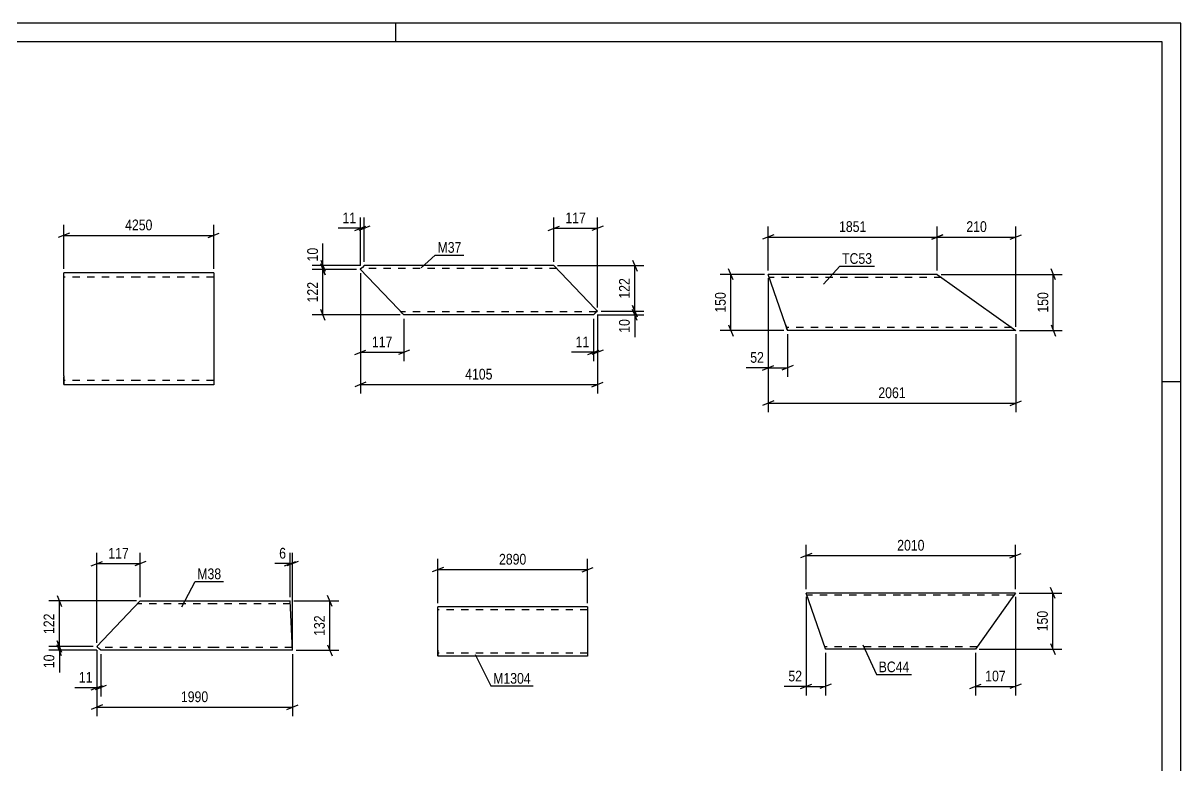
# Model space of a CAD drawing. Header units: millimetres. Extents: x 0 to 1189, y 0 to 841.
# Drawn here: x 879.3 to 1189, y 642.5 to 841 of the extents above; entities that cross this region are included whole.
import ezdxf

# ---------------------------------------------------------------- set-up
doc = ezdxf.new("R2010")
doc.units = ezdxf.units.MM
doc.linetypes.add('DXK_LINE_DOT2', pattern=[3.9198, 1.9599, -1.9599])
doc.styles.add('Arial Narrow', font='ARIALN.TTF', dxfattribs={"height": 0.2})

# ---------------------------------------------------------------- blocks, each defined once
blk = doc.blocks.new('Unknown-318890741-1126')
at = {"color": 5, "linetype": 'Continuous'}
for p, q in [((1189, 841), (0, 841)), ((979, 836), (979, 841)), ((1189, 0), (1189, 841)), ((1184, 836), (5, 836)), ((1184, 5), (1184, 836)), ((1189, 745), (1184, 745))]:
    blk.add_line(p, q, dxfattribs=at)
blk = doc.blocks.new('Part-318890741-19503 - 19502')
at = {"color": 2, "linetype": 'Continuous'}
for p, q in [((910.14, 774.21), (890.14, 774.21)), ((890.14, 746.61), (890.14, 774.21)), ((930.24, 774.21), (910.24, 774.21)), ((930.24, 774.21), (930.24, 744.21)), ((890.14, 746.61), (890.14, 744.21)), ((910.14, 744.21), (890.14, 744.21)), ((930.24, 744.21), (910.24, 744.21))]:
    blk.add_line(p, q, dxfattribs=at)
at = {"color": 7, "linetype": 'DXK_LINE_DOT2'}
for p, q in [((910.14, 773.01), (890.14, 773.01)), ((930.24, 773.01), (910.24, 773.01)), ((890.14, 744.39), (890.14, 746.61)), ((890.14, 745.41), (890.14, 745.5)), ((910.14, 745.41), (890.14, 745.41)), ((930.24, 745.41), (910.24, 745.41)), ((930.24, 745.41), (930.24, 745.5))]:
    blk.add_line(p, q, dxfattribs=at)
blk = doc.blocks.new('Part-318890741-19513 - 19512')
at = {"color": 2, "linetype": 'Continuous'}
for p, q in [((898.94, 674.15), (910.61, 686.36)), ((910.61, 686.36), (930.61, 686.36)), ((930.71, 686.36), (950.71, 686.36)), ((951.3, 673.16), (950.71, 686.36)), ((899.51, 673.63), (898.94, 674.15)), ((900, 673.16), (899.51, 673.63)), ((930.61, 673.16), (900, 673.16)), ((951.3, 673.16), (930.71, 673.16))]:
    blk.add_line(p, q, dxfattribs=at)
at = {"color": 7, "linetype": 'DXK_LINE_DOT2'}
for p, q in [((930.61, 685.56), (909.85, 685.56)), ((950.75, 685.56), (930.71, 685.56)), ((898.95, 674.16), (898.94, 674.15)), ((898.94, 674.15), (898.95, 674.16)), ((898.97, 674.15), (898.95, 674.16)), ((898.95, 674.16), (899.17, 673.96)), ((930.61, 673.96), (899.17, 673.96)), ((951.27, 673.96), (930.71, 673.96)), ((951.27, 673.96), (951.27, 674.02))]:
    blk.add_line(p, q, dxfattribs=at)
blk = doc.blocks.new('Part-318890741-19520 - 19519')
at = {"color": 2, "linetype": 'Continuous'}
for p, q in [((970.04, 775.64), (969.46, 775.12)), ((979.61, 764.51), (969.46, 775.12)), ((970.53, 776.11), (970.04, 775.64)), ((1001.14, 776.11), (970.53, 776.11)), ((1021.24, 776.11), (1001.24, 776.11)), ((1032.33, 764.51), (1021.24, 776.11)), ((980.69, 763.38), (979.61, 764.51)), ((981.14, 762.91), (980.69, 763.38)), ((1001.14, 762.91), (981.14, 762.91)), ((1031.85, 762.91), (1001.24, 762.91)), ((1032.34, 763.38), (1031.85, 762.91)), ((1032.33, 764.51), (1032.92, 763.9)), ((1032.92, 763.9), (1032.34, 763.38))]:
    blk.add_line(p, q, dxfattribs=at)
at = {"color": 7, "linetype": 'DXK_LINE_DOT2'}
for p, q in [((969.46, 775.12), (969.48, 775.11)), ((969.48, 775.11), (969.46, 775.12)), ((969.48, 775.11), (969.69, 775.31)), ((969.5, 775.12), (969.48, 775.11)), ((969.51, 775.08), (969.48, 775.11)), ((1001.14, 775.31), (969.69, 775.31)), ((1022, 775.31), (1001.24, 775.31)), ((980.19, 763.9), (979.61, 764.51)), ((980.69, 763.38), (980.19, 763.9)), ((1001.14, 763.71), (980.37, 763.71)), ((1032.69, 763.71), (1001.24, 763.71)), ((1032.87, 763.94), (1032.62, 764.2)), ((1032.9, 763.91), (1032.69, 763.71)), ((1032.9, 763.91), (1032.87, 763.94)), ((1032.92, 763.9), (1032.9, 763.91)), ((1032.9, 763.91), (1032.92, 763.9))]:
    blk.add_line(p, q, dxfattribs=at)
blk = doc.blocks.new('Part-318890741-19527 - 19526')
at = {"color": 2, "linetype": 'Continuous'}
for p, q in [((1010.19, 684.76), (990.19, 684.76)), ((990.19, 673.16), (990.19, 684.76)), ((1030.29, 684.76), (1010.29, 684.76)), ((1030.29, 684.76), (1030.29, 671.56)), ((990.19, 673.16), (990.19, 671.56)), ((1010.19, 671.56), (990.19, 671.56)), ((1030.29, 671.56), (1010.29, 671.56))]:
    blk.add_line(p, q, dxfattribs=at)
at = {"color": 7, "linetype": 'DXK_LINE_DOT2'}
for p, q in [((1010.19, 683.96), (990.19, 683.96)), ((1030.29, 683.96), (1010.29, 683.96)), ((990.19, 671.68), (990.19, 673.16)), ((990.19, 672.36), (990.19, 672.42)), ((1010.19, 672.36), (990.19, 672.36)), ((1030.29, 672.36), (1010.29, 672.36)), ((1030.29, 672.36), (1030.29, 672.42))]:
    blk.add_line(p, q, dxfattribs=at)
blk = doc.blocks.new('Part-318890741-19535 - 19534')
at = {"color": 2, "linetype": 'Continuous'}
for p, q in [((1103.74, 773.77), (1078.58, 773.77)), ((1083.19, 760.37), (1078.58, 773.77)), ((1123.84, 773.77), (1103.84, 773.77)), ((1123.84, 773.77), (1144.87, 758.77)), ((1083.19, 760.37), (1083.74, 758.77)), ((1103.74, 758.77), (1083.74, 758.77)), ((1144.87, 758.77), (1103.84, 758.77))]:
    blk.add_line(p, q, dxfattribs=at)
at = {"color": 7, "linetype": 'DXK_LINE_DOT2'}
for p, q in [((1103.74, 772.97), (1078.85, 772.97)), ((1124.96, 772.97), (1103.84, 772.97)), ((1083.7, 758.89), (1083.19, 760.37)), ((1083.47, 759.57), (1083.44, 759.63)), ((1103.74, 759.57), (1083.47, 759.57)), ((1143.75, 759.57), (1103.84, 759.57))]:
    blk.add_line(p, q, dxfattribs=at)
blk = doc.blocks.new('Part-318890741-19543 - 19542')
at = {"color": 2, "linetype": 'Continuous'}
for p, q in [((1113.95, 688.5), (1088.78, 688.5)), ((1093.92, 673.59), (1088.78, 688.5)), ((1144.75, 688.5), (1114.05, 688.5)), ((1144.75, 688.5), (1143.89, 687.3)), ((1143.89, 687.3), (1134.05, 673.5)), ((1093.95, 673.5), (1093.92, 673.59)), ((1113.95, 673.5), (1093.95, 673.5)), ((1134.05, 673.5), (1114.05, 673.5))]:
    blk.add_line(p, q, dxfattribs=at)
at = {"color": 7, "linetype": 'DXK_LINE_DOT2'}
for p, q in [((1113.95, 687.9), (1088.99, 687.9)), ((1144.32, 687.9), (1114.05, 687.9)), ((1144.68, 688.41), (1143.89, 687.3)), ((1093.74, 674.1), (1093.73, 674.15)), ((1113.95, 674.1), (1093.74, 674.1)), ((1134.48, 674.1), (1114.05, 674.1)), ((1134.48, 674.1), (1134.51, 674.15))]:
    blk.add_line(p, q, dxfattribs=at)
blk = doc.blocks.new('StraightDimension-318890741-19795 - 19502')
at = {"color": 7, "linetype": 'Continuous'}
for p, q in [((890.14, 775.21), (890.14, 787.06)), ((930.24, 775.21), (930.24, 787.06)), ((891.64, 784.81), (888.64, 783.61)), ((890.14, 784.21), (930.24, 784.21)), ((928.74, 783.61), (931.74, 784.81))]:
    blk.add_line(p, q, dxfattribs=at)
at = {"color": 0}
blk.add_wipeout([(914.45, 784.96), (914.45, 789.16), (905.94, 789.16), (905.94, 784.96)], dxfattribs=at)
at = {"color": 3, "style": 'Arial Narrow'}
blk.add_text('4250', height=2.863, dxfattribs=at).set_placement((906.54, 785.56))
blk = doc.blocks.new('StraightDimension-318890741-19807 - 19512')
at = {"color": 7, "linetype": 'Continuous'}
for p, q in [((898.95, 673.16), (898.95, 660.76)), ((900, 672.16), (900, 660.76)), ((897.45, 662.56), (900.45, 663.76)), ((901.5, 663.76), (898.5, 662.56)), ((898.95, 663.16), (900, 663.16))]:
    blk.add_line(p, q, dxfattribs=at)
at = {"color": 0}
blk.add_wipeout([(898.43, 663.91), (898.43, 668.11), (893.57, 668.11), (893.57, 663.91)], dxfattribs=at)
at = {"color": 7, "linetype": 'Continuous'}
blk.add_line((898.95, 663.16), (893.05, 663.16), dxfattribs=at)
blk.add_line((898.95, 663.16), (893.05, 663.16), dxfattribs=at)
at = {"color": 3, "style": 'Arial Narrow'}
blk.add_text('11', height=2.863, dxfattribs=at).set_placement((894.17, 664.51))
blk = doc.blocks.new('StraightDimension-318890741-19799 - 19512')
at = {"color": 7, "linetype": 'Continuous'}
for p, q in [((949.21, 695.76), (952.21, 696.96)), ((952.8, 696.96), (949.8, 695.76)), ((950.71, 687.36), (950.71, 699.21)), ((951.3, 674.16), (951.3, 699.21)), ((950.71, 696.36), (951.3, 696.36))]:
    blk.add_line(p, q, dxfattribs=at)
at = {"color": 0}
blk.add_wipeout([(950.19, 697.11), (950.19, 701.31), (947.16, 701.31), (947.16, 697.11)], dxfattribs=at)
at = {"color": 7, "linetype": 'Continuous'}
blk.add_line((950.71, 696.36), (946.63, 696.36), dxfattribs=at)
blk.add_line((950.71, 696.36), (946.63, 696.36), dxfattribs=at)
at = {"color": 3, "style": 'Arial Narrow'}
blk.add_text('6', height=2.86, dxfattribs=at).set_placement((947.76, 697.71))
blk = doc.blocks.new('StraightDimension-318890741-19825 - 19512')
at = {"color": 7, "linetype": 'Continuous'}
for p, q in [((898.95, 673.16), (898.95, 655.56)), ((951.3, 672.16), (951.3, 655.56)), ((900.45, 658.56), (897.45, 657.36)), ((898.95, 657.96), (951.3, 657.96)), ((949.8, 657.36), (952.8, 658.56))]:
    blk.add_line(p, q, dxfattribs=at)
at = {"color": 0}
blk.add_wipeout([(929.38, 658.71), (929.38, 662.91), (920.87, 662.91), (920.87, 658.71)], dxfattribs=at)
at = {"color": 3, "style": 'Arial Narrow'}
blk.add_text('1990', height=2.863, dxfattribs=at).set_placement((921.47, 659.31))
blk = doc.blocks.new('StraightDimension-318890741-22576 - 19512')
at = {"color": 7, "linetype": 'Continuous'}
for p, q in [((888.35, 687.86), (889.55, 684.86)), ((909.61, 686.36), (886.1, 686.36)), ((888.95, 674.16), (888.95, 686.36)), ((889.55, 672.66), (888.35, 675.66)), ((897.95, 674.16), (886.1, 674.16))]:
    blk.add_line(p, q, dxfattribs=at)
at = {"color": 0}
blk.add_wipeout([(888.2, 683.6), (884, 683.6), (884, 676.92), (888.2, 676.92)], dxfattribs=at)
at = {"color": 3, "style": 'Arial Narrow'}
blk.add_text('122', height=2.863, rotation=90.0002, dxfattribs=at).set_placement((887.6, 677.52))
blk = doc.blocks.new('StraightDimension-318890741-19819 - 19512')
at = {"color": 7, "linetype": 'Continuous'}
for p, q in [((961.9, 684.86), (960.7, 687.86)), ((951.71, 686.36), (963.7, 686.36)), ((961.3, 673.16), (961.3, 686.36)), ((952.3, 673.16), (963.7, 673.16)), ((960.7, 674.66), (961.9, 671.66))]:
    blk.add_line(p, q, dxfattribs=at)
at = {"color": 0}
blk.add_wipeout([(960.55, 683.1), (956.35, 683.1), (956.35, 676.42), (960.55, 676.42)], dxfattribs=at)
at = {"color": 3, "style": 'Arial Narrow'}
blk.add_text('132', height=2.863, rotation=90.0002, dxfattribs=at).set_placement((959.95, 677.02))
blk = doc.blocks.new('StraightDimension-318890741-19803 - 19512')
at = {"color": 7, "linetype": 'Continuous'}
for p, q in [((897.45, 695.76), (900.45, 696.96)), ((898.95, 675.16), (898.95, 699.21)), ((912.11, 696.96), (909.11, 695.76)), ((910.61, 687.36), (910.61, 699.21)), ((898.95, 696.36), (910.61, 696.36))]:
    blk.add_line(p, q, dxfattribs=at)
at = {"color": 0}
blk.add_wipeout([(908.12, 697.11), (908.12, 701.31), (901.44, 701.31), (901.44, 697.11)], dxfattribs=at)
at = {"color": 3, "style": 'Arial Narrow'}
blk.add_text('117', height=2.863, dxfattribs=at).set_placement((902.04, 697.71))
blk = doc.blocks.new('StraightDimension-318890741-22577 - 19512')
at = {"color": 7, "linetype": 'Continuous'}
for p, q in [((888.35, 675.66), (889.55, 672.66)), ((897.95, 674.16), (886.1, 674.16)), ((899, 673.16), (886.1, 673.16)), ((889.55, 671.66), (888.35, 674.66)), ((888.95, 673.16), (888.95, 674.16))]:
    blk.add_line(p, q, dxfattribs=at)
at = {"color": 0}
blk.add_wipeout([(888.2, 672.63), (884, 672.63), (884, 667.78), (888.2, 667.78)], dxfattribs=at)
at = {"color": 7, "linetype": 'Continuous'}
blk.add_line((888.95, 673.16), (888.95, 667.25), dxfattribs=at)
blk.add_line((888.95, 673.16), (888.95, 667.25), dxfattribs=at)
at = {"color": 3, "style": 'Arial Narrow'}
blk.add_text('10', height=2.863, rotation=90.0002, dxfattribs=at).set_placement((887.6, 668.38))
blk = doc.blocks.new('StraightDimension-318890741-19841 - 19519')
at = {"color": 7, "linetype": 'Continuous'}
for p, q in [((969.48, 776.11), (969.48, 788.96)), ((970.53, 777.11), (970.53, 788.96)), ((967.98, 785.51), (970.98, 786.71)), ((972.03, 786.71), (969.03, 785.51)), ((969.48, 786.11), (970.53, 786.11))]:
    blk.add_line(p, q, dxfattribs=at)
at = {"color": 0}
blk.add_wipeout([(968.95, 786.86), (968.95, 791.06), (964.1, 791.06), (964.1, 786.86)], dxfattribs=at)
at = {"color": 7, "linetype": 'Continuous'}
blk.add_line((969.48, 786.11), (963.57, 786.11), dxfattribs=at)
blk.add_line((969.48, 786.11), (963.57, 786.11), dxfattribs=at)
at = {"color": 3, "style": 'Arial Narrow'}
blk.add_text('11', height=2.863, dxfattribs=at).set_placement((964.7, 787.46))
blk = doc.blocks.new('StraightDimension-318890741-19833 - 19519')
at = {"color": 7, "linetype": 'Continuous'}
for p, q in [((969.48, 774.11), (969.48, 750.51)), ((981.14, 761.91), (981.14, 750.51)), ((967.98, 752.31), (970.98, 753.51)), ((969.48, 752.91), (981.14, 752.91)), ((982.64, 753.51), (979.64, 752.31))]:
    blk.add_line(p, q, dxfattribs=at)
at = {"color": 0}
blk.add_wipeout([(978.65, 753.66), (978.65, 757.86), (971.97, 757.86), (971.97, 753.66)], dxfattribs=at)
at = {"color": 3, "style": 'Arial Narrow'}
blk.add_text('117', height=2.863, dxfattribs=at).set_placement((972.57, 754.26))
blk = doc.blocks.new('StraightDimension-318890741-19861 - 19519')
at = {"color": 7, "linetype": 'Continuous'}
for p, q in [((969.48, 774.11), (969.48, 741.88)), ((1032.9, 762.91), (1032.9, 741.88)), ((970.98, 744.88), (967.98, 743.68)), ((969.48, 744.28), (1032.9, 744.28)), ((1031.4, 743.68), (1034.4, 744.88))]:
    blk.add_line(p, q, dxfattribs=at)
at = {"color": 0}
blk.add_wipeout([(1005.44, 745.03), (1005.44, 749.23), (996.93, 749.23), (996.93, 745.03)], dxfattribs=at)
at = {"color": 3, "style": 'Arial Narrow'}
blk.add_text('4105', height=2.863, dxfattribs=at).set_placement((997.53, 745.63))
blk = doc.blocks.new('StraightDimension-318890741-19837 - 19519')
at = {"color": 7, "linetype": 'Continuous'}
for p, q in [((1021.24, 777.11), (1021.24, 788.96)), ((1032.9, 764.91), (1032.9, 788.96)), ((1019.74, 785.51), (1022.74, 786.71)), ((1021.24, 786.11), (1032.9, 786.11)), ((1034.4, 786.71), (1031.4, 785.51))]:
    blk.add_line(p, q, dxfattribs=at)
at = {"color": 0}
blk.add_wipeout([(1030.41, 786.86), (1030.41, 791.06), (1023.73, 791.06), (1023.73, 786.86)], dxfattribs=at)
at = {"color": 3, "style": 'Arial Narrow'}
blk.add_text('117', height=2.863, dxfattribs=at).set_placement((1024.33, 787.46))
blk = doc.blocks.new('StraightDimension-318890741-19829 - 19519')
at = {"color": 7, "linetype": 'Continuous'}
for p, q in [((1032.9, 762.91), (1032.9, 750.51)), ((1031.85, 761.91), (1031.85, 750.51)), ((1030.35, 752.31), (1033.35, 753.51)), ((1034.4, 753.51), (1031.4, 752.31)), ((1031.85, 752.91), (1032.9, 752.91))]:
    blk.add_line(p, q, dxfattribs=at)
at = {"color": 0}
blk.add_wipeout([(1031.32, 753.66), (1031.32, 757.86), (1026.47, 757.86), (1026.47, 753.66)], dxfattribs=at)
at = {"color": 7, "linetype": 'Continuous'}
blk.add_line((1031.85, 752.91), (1025.94, 752.91), dxfattribs=at)
blk.add_line((1031.85, 752.91), (1025.94, 752.91), dxfattribs=at)
at = {"color": 3, "style": 'Arial Narrow'}
blk.add_text('11', height=2.863, dxfattribs=at).set_placement((1027.07, 754.26))
blk = doc.blocks.new('StraightDimension-318890741-26221 - 19519')
at = {"color": 7, "linetype": 'Continuous'}
for p, q in [((958.88, 777.61), (960.08, 774.61)), ((969.53, 776.11), (956.63, 776.11)), ((968.48, 775.11), (956.63, 775.11)), ((960.08, 773.61), (958.88, 776.61)), ((959.48, 775.11), (959.48, 776.11))]:
    blk.add_line(p, q, dxfattribs=at)
at = {"color": 0}
blk.add_wipeout([(958.73, 781.49), (954.53, 781.49), (954.53, 776.63), (958.73, 776.63)], dxfattribs=at)
at = {"color": 7, "linetype": 'Continuous'}
blk.add_line((959.48, 776.11), (959.48, 782.02), dxfattribs=at)
blk.add_line((959.48, 776.11), (959.48, 782.02), dxfattribs=at)
at = {"color": 3, "style": 'Arial Narrow'}
blk.add_text('10', height=2.863, rotation=90.0002, dxfattribs=at).set_placement((958.13, 777.23))
blk = doc.blocks.new('StraightDimension-318890741-26222 - 19519')
at = {"color": 7, "linetype": 'Continuous'}
for p, q in [((968.48, 775.11), (956.63, 775.11)), ((958.88, 776.61), (960.08, 773.61)), ((959.48, 762.91), (959.48, 775.11)), ((980.14, 762.91), (956.63, 762.91)), ((960.08, 761.41), (958.88, 764.41))]:
    blk.add_line(p, q, dxfattribs=at)
at = {"color": 0}
blk.add_wipeout([(958.73, 772.35), (954.53, 772.35), (954.53, 765.67), (958.73, 765.67)], dxfattribs=at)
at = {"color": 3, "style": 'Arial Narrow'}
blk.add_text('122', height=2.863, rotation=90.0002, dxfattribs=at).set_placement((958.13, 766.27))
blk = doc.blocks.new('StraightDimension-318890741-26270 - 19519')
at = {"color": 7, "linetype": 'Continuous'}
for p, q in [((1042.3, 777.61), (1043.5, 774.61)), ((1022.24, 776.11), (1045.3, 776.11)), ((1042.9, 763.91), (1042.9, 776.11)), ((1043.5, 762.41), (1042.3, 765.41)), ((1033.9, 763.91), (1045.3, 763.91))]:
    blk.add_line(p, q, dxfattribs=at)
at = {"color": 0}
blk.add_wipeout([(1042.15, 773.35), (1037.95, 773.35), (1037.95, 766.67), (1042.15, 766.67)], dxfattribs=at)
at = {"color": 3, "style": 'Arial Narrow'}
blk.add_text('122', height=2.863, rotation=90.0002, dxfattribs=at).set_placement((1041.55, 767.27))
blk = doc.blocks.new('StraightDimension-318890741-26271 - 19519')
at = {"color": 7, "linetype": 'Continuous'}
for p, q in [((1042.3, 765.41), (1043.5, 762.41)), ((1032.85, 762.91), (1045.3, 762.91)), ((1033.9, 763.91), (1045.3, 763.91)), ((1043.5, 761.41), (1042.3, 764.41)), ((1042.9, 762.91), (1042.9, 763.91))]:
    blk.add_line(p, q, dxfattribs=at)
at = {"color": 0}
blk.add_wipeout([(1042.15, 762.38), (1037.95, 762.38), (1037.95, 757.53), (1042.15, 757.53)], dxfattribs=at)
at = {"color": 7, "linetype": 'Continuous'}
blk.add_line((1042.9, 762.91), (1042.9, 757), dxfattribs=at)
blk.add_line((1042.9, 762.91), (1042.9, 757), dxfattribs=at)
at = {"color": 3, "style": 'Arial Narrow'}
blk.add_text('10', height=2.863, rotation=90.0002, dxfattribs=at).set_placement((1041.55, 758.13))
blk = doc.blocks.new('StraightDimension-318890741-19865 - 19526')
at = {"color": 7, "linetype": 'Continuous'}
for p, q in [((990.19, 685.76), (990.19, 697.61)), ((1030.29, 685.76), (1030.29, 697.61)), ((991.69, 695.36), (988.69, 694.16)), ((990.19, 694.76), (1030.29, 694.76)), ((1028.79, 694.16), (1031.79, 695.36))]:
    blk.add_line(p, q, dxfattribs=at)
at = {"color": 0}
blk.add_wipeout([(1014.5, 695.51), (1014.5, 699.71), (1005.98, 699.71), (1005.98, 695.51)], dxfattribs=at)
at = {"color": 3, "style": 'Arial Narrow'}
blk.add_text('2890', height=2.863, dxfattribs=at).set_placement((1006.58, 696.11))
blk = doc.blocks.new('StraightDimension-318890741-19877 - 19534')
at = {"color": 7, "linetype": 'Continuous'}
for p, q in [((1155.47, 772.27), (1154.27, 775.27)), ((1124.84, 773.77), (1157.27, 773.77)), ((1154.87, 758.77), (1154.87, 773.77)), ((1154.27, 760.27), (1155.47, 757.27)), ((1145.87, 758.77), (1157.27, 758.77))]:
    blk.add_line(p, q, dxfattribs=at)
at = {"color": 0}
blk.add_wipeout([(1154.12, 769.61), (1149.92, 769.61), (1149.92, 762.93), (1154.12, 762.93)], dxfattribs=at)
at = {"color": 3, "style": 'Arial Narrow'}
blk.add_text('150', height=2.863, rotation=90.0002, dxfattribs=at).set_placement((1153.52, 763.53))
blk = doc.blocks.new('StraightDimension-318890741-19869 - 19534')
at = {"color": 7, "linetype": 'Continuous'}
for p, q in [((1078.58, 772.77), (1078.58, 746.37)), ((1083.74, 757.77), (1083.74, 746.37)), ((1077.08, 748.17), (1080.08, 749.37)), ((1078.58, 748.77), (1083.74, 748.77)), ((1085.24, 749.37), (1082.24, 748.17))]:
    blk.add_line(p, q, dxfattribs=at)
at = {"color": 0}
blk.add_wipeout([(1078.05, 749.52), (1078.05, 753.72), (1073.19, 753.72), (1073.19, 749.52)], dxfattribs=at)
at = {"color": 7, "linetype": 'Continuous'}
blk.add_line((1078.58, 748.77), (1072.67, 748.77), dxfattribs=at)
blk.add_line((1078.58, 748.77), (1072.67, 748.77), dxfattribs=at)
at = {"color": 3, "style": 'Arial Narrow'}
blk.add_text('52', height=2.863, dxfattribs=at).set_placement((1073.79, 750.12))
blk = doc.blocks.new('StraightDimension-318890741-19883 - 19534')
at = {"color": 7, "linetype": 'Continuous'}
for p, q in [((1069.18, 772.27), (1067.98, 775.27)), ((1077.58, 773.77), (1065.73, 773.77)), ((1068.58, 758.77), (1068.58, 773.77)), ((1067.98, 760.27), (1069.18, 757.27)), ((1082.74, 758.77), (1065.73, 758.77))]:
    blk.add_line(p, q, dxfattribs=at)
at = {"color": 0}
blk.add_wipeout([(1067.83, 769.61), (1063.63, 769.61), (1063.63, 762.93), (1067.83, 762.93)], dxfattribs=at)
at = {"color": 3, "style": 'Arial Narrow'}
blk.add_text('150', height=2.863, rotation=90.0002, dxfattribs=at).set_placement((1067.23, 763.53))
blk = doc.blocks.new('StraightDimension-318890741-19889 - 19534')
at = {"color": 7, "linetype": 'Continuous'}
for p, q in [((1078.58, 772.77), (1078.58, 736.91)), ((1144.87, 757.77), (1144.87, 736.91)), ((1080.08, 739.91), (1077.08, 738.71)), ((1078.58, 739.31), (1144.87, 739.31)), ((1143.37, 738.71), (1146.37, 739.91))]:
    blk.add_line(p, q, dxfattribs=at)
at = {"color": 0}
blk.add_wipeout([(1115.98, 740.06), (1115.98, 744.26), (1107.47, 744.26), (1107.47, 740.06)], dxfattribs=at)
at = {"color": 3, "style": 'Arial Narrow'}
blk.add_text('2061', height=2.863, dxfattribs=at).set_placement((1108.07, 740.66))
blk = doc.blocks.new('StraightDimension-318890741-26367 - 19534')
at = {"color": 7, "linetype": 'Continuous'}
for p, q in [((1125.34, 784.37), (1122.34, 783.17)), ((1123.84, 774.77), (1123.84, 786.62)), ((1123.84, 783.77), (1144.87, 783.77)), ((1143.37, 783.17), (1146.37, 784.37)), ((1144.87, 759.77), (1144.87, 786.62))]:
    blk.add_line(p, q, dxfattribs=at)
at = {"color": 0}
blk.add_wipeout([(1137.7, 784.52), (1137.7, 788.72), (1131.01, 788.72), (1131.01, 784.52)], dxfattribs=at)
at = {"color": 3, "style": 'Arial Narrow'}
blk.add_text('210', height=2.863, dxfattribs=at).set_placement((1131.61, 785.12))
blk = doc.blocks.new('StraightDimension-318890741-26368 - 19534')
at = {"color": 7, "linetype": 'Continuous'}
for p, q in [((1080.08, 784.37), (1077.08, 783.17)), ((1078.58, 774.77), (1078.58, 786.62)), ((1078.58, 783.77), (1123.84, 783.77)), ((1122.34, 783.17), (1125.34, 784.37)), ((1123.84, 774.77), (1123.84, 786.62))]:
    blk.add_line(p, q, dxfattribs=at)
at = {"color": 0}
blk.add_wipeout([(1105.46, 784.52), (1105.46, 788.72), (1096.95, 788.72), (1096.95, 784.52)], dxfattribs=at)
at = {"color": 3, "style": 'Arial Narrow'}
blk.add_text('1851', height=2.863, dxfattribs=at).set_placement((1097.55, 785.12))
blk = doc.blocks.new('StraightDimension-318890741-19901 - 19542')
at = {"color": 7, "linetype": 'Continuous'}
for p, q in [((1145.75, 688.5), (1157.15, 688.5)), ((1155.35, 687), (1154.15, 690)), ((1154.75, 673.5), (1154.75, 688.5)), ((1135.05, 673.5), (1157.15, 673.5)), ((1154.15, 675), (1155.35, 672))]:
    blk.add_line(p, q, dxfattribs=at)
at = {"color": 0}
blk.add_wipeout([(1154, 684.34), (1149.8, 684.34), (1149.8, 677.66), (1154, 677.66)], dxfattribs=at)
at = {"color": 3, "style": 'Arial Narrow'}
blk.add_text('150', height=2.863, rotation=90.0002, dxfattribs=at).set_placement((1153.4, 678.26))
blk = doc.blocks.new('StraightDimension-318890741-19893 - 19542')
at = {"color": 7, "linetype": 'Continuous'}
for p, q in [((1144.75, 687.5), (1144.75, 661.1)), ((1134.05, 672.5), (1134.05, 661.1)), ((1132.55, 662.9), (1135.55, 664.1)), ((1134.05, 663.5), (1144.75, 663.5)), ((1146.25, 664.1), (1143.25, 662.9))]:
    blk.add_line(p, q, dxfattribs=at)
at = {"color": 0}
blk.add_wipeout([(1142.74, 664.25), (1142.74, 668.45), (1136.06, 668.45), (1136.06, 664.25)], dxfattribs=at)
at = {"color": 3, "style": 'Arial Narrow'}
blk.add_text('107', height=2.863, dxfattribs=at).set_placement((1136.66, 664.85))
blk = doc.blocks.new('StraightDimension-318890741-19913 - 19542')
at = {"color": 7, "linetype": 'Continuous'}
for p, q in [((1088.78, 689.5), (1088.78, 701.35)), ((1144.75, 689.5), (1144.75, 701.35)), ((1090.28, 699.1), (1087.28, 697.9)), ((1088.78, 698.5), (1144.75, 698.5)), ((1143.25, 697.9), (1146.25, 699.1))]:
    blk.add_line(p, q, dxfattribs=at)
at = {"color": 0}
blk.add_wipeout([(1121.02, 699.25), (1121.02, 703.45), (1112.51, 703.45), (1112.51, 699.25)], dxfattribs=at)
at = {"color": 3, "style": 'Arial Narrow'}
blk.add_text('2010', height=2.863, dxfattribs=at).set_placement((1113.11, 699.85))
blk = doc.blocks.new('StraightDimension-318890741-19897 - 19542')
at = {"color": 7, "linetype": 'Continuous'}
for p, q in [((1088.78, 687.5), (1088.78, 661.1)), ((1093.95, 672.5), (1093.95, 661.1)), ((1087.28, 662.9), (1090.28, 664.1)), ((1088.78, 663.5), (1093.95, 663.5)), ((1095.45, 664.1), (1092.45, 662.9))]:
    blk.add_line(p, q, dxfattribs=at)
at = {"color": 0}
blk.add_wipeout([(1088.26, 664.25), (1088.26, 668.45), (1083.4, 668.45), (1083.4, 664.25)], dxfattribs=at)
at = {"color": 7, "linetype": 'Continuous'}
blk.add_line((1088.78, 663.5), (1082.88, 663.5), dxfattribs=at)
blk.add_line((1088.78, 663.5), (1082.88, 663.5), dxfattribs=at)
at = {"color": 3, "style": 'Arial Narrow'}
blk.add_text('52', height=2.863, dxfattribs=at).set_placement((1084, 664.85))
blk = doc.blocks.new('Mark-318890741-20518 - 19512')
at = {"color": 0}
blk.add_wipeout([(932.25, 692.2), (932.25, 695.2), (925.85, 695.2), (925.85, 692.2)], dxfattribs=at)
blk.add_wipeout([(932.25, 692.2), (932.25, 695.2), (925.85, 695.2), (925.85, 692.2)], dxfattribs=at)
at = {"color": 30, "linetype": 'Continuous'}
for p, q in [((921.72, 684.77), (925.25, 691.6)), ((925.25, 691.6), (932.85, 691.6))]:
    blk.add_line(p, q, dxfattribs=at)
at = {"color": 3, "style": 'Arial Narrow'}
blk.add_text('M38', height=2.863, dxfattribs=at).set_placement((925.85, 692.2))
blk = doc.blocks.new('Mark-318890741-20521 - 19519')
at = {"color": 0}
blk.add_wipeout([(996.53, 779.55), (996.53, 782.55), (990.13, 782.55), (990.13, 779.55)], dxfattribs=at)
blk.add_wipeout([(996.53, 779.55), (996.53, 782.55), (990.13, 782.55), (990.13, 779.55)], dxfattribs=at)
at = {"color": 30, "linetype": 'Continuous'}
for p, q in [((985.79, 775.54), (989.53, 778.95)), ((989.53, 778.95), (997.13, 778.95))]:
    blk.add_line(p, q, dxfattribs=at)
at = {"color": 3, "style": 'Arial Narrow'}
blk.add_text('M37', height=2.863, dxfattribs=at).set_placement((990.13, 779.55))
blk = doc.blocks.new('Mark-318890741-20524 - 19526')
at = {"color": 0}
blk.add_wipeout([(1015.07, 664.23), (1015.07, 667.23), (1005.02, 667.23), (1005.02, 664.23)], dxfattribs=at)
blk.add_wipeout([(1015.07, 664.23), (1015.07, 667.23), (1005.02, 667.23), (1005.02, 664.23)], dxfattribs=at)
at = {"color": 30, "linetype": 'Continuous'}
for p, q in [((1000.21, 672.06), (1004.42, 663.63)), ((1004.42, 663.63), (1015.67, 663.63))]:
    blk.add_line(p, q, dxfattribs=at)
at = {"color": 3, "style": 'Arial Narrow'}
blk.add_text('M1304', height=2.863, dxfattribs=at).set_placement((1005.02, 664.23))
blk = doc.blocks.new('Mark-318890741-20527 - 19534')
at = {"color": 0}
blk.add_wipeout([(1106.4, 776.58), (1106.4, 779.58), (1098.36, 779.58), (1098.36, 776.58)], dxfattribs=at)
blk.add_wipeout([(1106.4, 776.58), (1106.4, 779.58), (1098.36, 779.58), (1098.36, 776.58)], dxfattribs=at)
at = {"color": 30, "linetype": 'Continuous'}
for p, q in [((1093.37, 771.15), (1097.76, 775.98)), ((1097.76, 775.98), (1107, 775.98))]:
    blk.add_line(p, q, dxfattribs=at)
at = {"color": 3, "style": 'Arial Narrow'}
blk.add_text('TC53', height=2.863, dxfattribs=at).set_placement((1098.36, 776.58))
blk = doc.blocks.new('Mark-318890741-20530 - 19542')
at = {"color": 0}
blk.add_wipeout([(1116.37, 667.3), (1116.37, 670.3), (1108.15, 670.3), (1108.15, 667.3)], dxfattribs=at)
blk.add_wipeout([(1116.37, 667.3), (1116.37, 670.3), (1108.15, 670.3), (1108.15, 667.3)], dxfattribs=at)
at = {"color": 30, "linetype": 'Continuous'}
for p, q in [((1103.88, 674.67), (1107.55, 666.7)), ((1107.55, 666.7), (1116.97, 666.7))]:
    blk.add_line(p, q, dxfattribs=at)
at = {"color": 3, "style": 'Arial Narrow'}
blk.add_text('BC44', height=2.863, dxfattribs=at).set_placement((1108.15, 667.3))

msp = doc.modelspace()

# ---------------------------------------------------------------- block references
for name in ['Unknown-318890741-1126', 'Part-318890741-19520 - 19519', 'Part-318890741-19503 - 19502', 'Part-318890741-19535 - 19534', 'Part-318890741-19543 - 19542', 'Part-318890741-19513 - 19512', 'Part-318890741-19527 - 19526']:
    msp.add_blockref(name, (0, 0))

# ---------------------------------------------------------------- next in the draw order: block references
for name in ['StraightDimension-318890741-19841 - 19519', 'StraightDimension-318890741-19795 - 19502', 'StraightDimension-318890741-19877 - 19534', 'StraightDimension-318890741-19833 - 19519', 'StraightDimension-318890741-19869 - 19534', 'StraightDimension-318890741-19799 - 19512', 'StraightDimension-318890741-19865 - 19526', 'Mark-318890741-20518 - 19512', 'StraightDimension-318890741-19901 - 19542', 'StraightDimension-318890741-19897 - 19542', 'StraightDimension-318890741-19807 - 19512', 'Mark-318890741-20530 - 19542', 'Mark-318890741-20524 - 19526']:
    msp.add_blockref(name, (0, 0))

# ---------------------------------------------------------------- next in the draw order: block references
for name in ['StraightDimension-318890741-19883 - 19534', 'StraightDimension-318890741-19861 - 19519', 'StraightDimension-318890741-19913 - 19542', 'StraightDimension-318890741-19893 - 19542', 'StraightDimension-318890741-19825 - 19512']:
    msp.add_blockref(name, (0, 0))

# ---------------------------------------------------------------- next in the draw order: block references
for name in ['StraightDimension-318890741-19837 - 19519', 'StraightDimension-318890741-26221 - 19519', 'Mark-318890741-20521 - 19519', 'StraightDimension-318890741-19889 - 19534', 'StraightDimension-318890741-19829 - 19519', 'StraightDimension-318890741-22576 - 19512', 'StraightDimension-318890741-19819 - 19512']:
    msp.add_blockref(name, (0, 0))

# ---------------------------------------------------------------- next in the draw order: block references
for name in ['StraightDimension-318890741-26367 - 19534', 'StraightDimension-318890741-26270 - 19519', 'StraightDimension-318890741-26222 - 19519', 'StraightDimension-318890741-19803 - 19512']:
    msp.add_blockref(name, (0, 0))

# ---------------------------------------------------------------- next in the draw order: block references
for name in ['StraightDimension-318890741-26368 - 19534', 'StraightDimension-318890741-26271 - 19519', 'StraightDimension-318890741-22577 - 19512']:
    msp.add_blockref(name, (0, 0))

# ---------------------------------------------------------------- next in the draw order: block references
msp.add_blockref('Mark-318890741-20527 - 19534', (0, 0))

doc.saveas('drawing.dxf')
